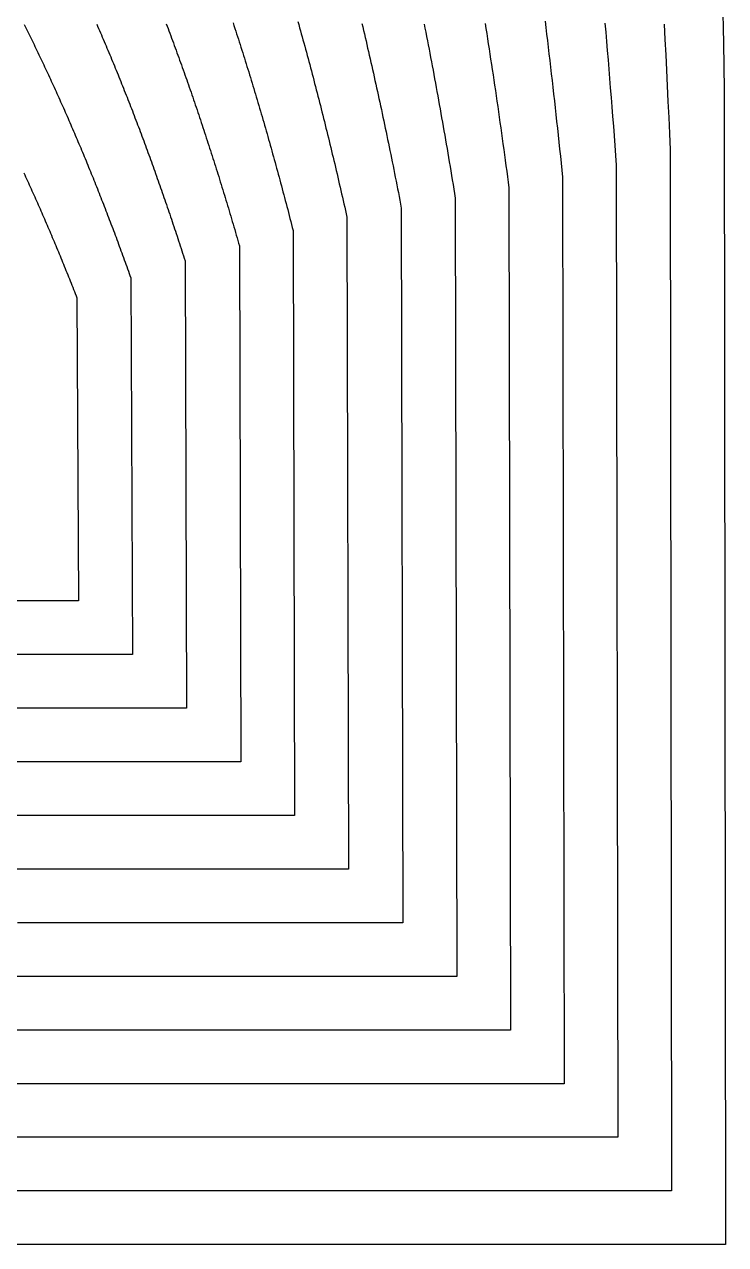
# Model space of a CAD drawing. Extents: x 201 to 397, y -170 to -3.
# Drawn here: x 356.9 to 397.4, y -169.5 to -99 of the extents above; entities that cross this region are included whole.
import ezdxf

# ---------------------------------------------------------------- set-up
doc = ezdxf.new("R2010")
doc.units = 0
doc.layers.add('MyLines', color=7, linetype='Continuous')

msp = doc.modelspace()

# ---------------------------------------------------------------- linework, layer by layer
at = {"layer": 'MyLines'}
for p, q in [((397.256, -97.471), (397.301, -100.071)), ((356.89, -98.998), (356.948, -99.113)), ((356.948, -99.113), (357.005, -99.228)), ((357.005, -99.228), (357.062, -99.343)), ((357.062, -99.343), (357.119, -99.458)), ((361.081, -98.964), (361.135, -99.089)), ((361.135, -99.089), (361.19, -99.215)), ((361.19, -99.215), (361.244, -99.341)), ((361.244, -99.341), (361.299, -99.467)), ((365.098, -98.943), (365.151, -99.082)), ((365.151, -99.082), (365.203, -99.221)), ((365.203, -99.221), (365.256, -99.36)), ((365.256, -99.36), (365.308, -99.5)), ((368.966, -98.903), (369.017, -99.058)), ((369.017, -99.058), (369.068, -99.213)), ((369.068, -99.213), (369.119, -99.369)), ((369.119, -99.369), (369.169, -99.525)), ((372.709, -98.823), (372.759, -98.998)), ((372.759, -98.998), (372.808, -99.174)), ((372.808, -99.174), (372.857, -99.351)), ((372.857, -99.351), (372.906, -99.527)), ((376.407, -98.925), (376.455, -99.128)), ((376.455, -99.128), (376.503, -99.332)), ((376.503, -99.332), (376.551, -99.535)), ((380.006, -98.963), (380.053, -99.203)), ((380.053, -99.203), (380.1, -99.443)), ((383.529, -98.928), (383.575, -99.221)), ((383.575, -99.221), (383.622, -99.515)), ((386.993, -98.791), (387.039, -99.167)), ((387.039, -99.167), (387.085, -99.545)), ((390.454, -98.906), (390.499, -99.433)), ((393.879, -98.972), (393.924, -99.852)), ((357.119, -99.458), (357.176, -99.573)), ((357.176, -99.573), (357.233, -99.688)), ((357.233, -99.688), (357.29, -99.804)), ((357.29, -99.804), (357.346, -99.92)), ((357.346, -99.92), (357.403, -100.036)), ((357.403, -100.036), (357.459, -100.152)), ((361.299, -99.467), (361.353, -99.594)), ((361.353, -99.594), (361.407, -99.72)), ((361.407, -99.72), (361.461, -99.847)), ((361.461, -99.847), (361.515, -99.973)), ((361.515, -99.973), (361.569, -100.1)), ((361.569, -100.1), (361.623, -100.228)), ((365.308, -99.5), (365.36, -99.639)), ((365.36, -99.639), (365.412, -99.779)), ((365.412, -99.779), (365.464, -99.919)), ((365.464, -99.919), (365.516, -100.059)), ((365.516, -100.059), (365.568, -100.2)), ((369.169, -99.525), (369.22, -99.681)), ((369.22, -99.681), (369.27, -99.837)), ((369.27, -99.837), (369.32, -99.994)), ((369.32, -99.994), (369.37, -100.151)), ((372.906, -99.527), (372.955, -99.704)), ((372.955, -99.704), (373.004, -99.882)), ((373.004, -99.882), (373.053, -100.059)), ((373.053, -100.059), (373.102, -100.237)), ((376.551, -99.535), (376.599, -99.74)), ((376.599, -99.74), (376.647, -99.944)), ((376.647, -99.944), (376.695, -100.149)), ((380.1, -99.443), (380.147, -99.684)), ((380.147, -99.684), (380.194, -99.926)), ((380.194, -99.926), (380.241, -100.168)), ((383.622, -99.515), (383.668, -99.81)), ((383.668, -99.81), (383.714, -100.106)), ((383.714, -100.106), (383.76, -100.402)), ((387.085, -99.545), (387.131, -99.924)), ((387.131, -99.924), (387.176, -100.305)), ((390.499, -99.433), (390.545, -99.964)), ((390.545, -99.964), (390.59, -100.497)), ((393.924, -99.852), (393.968, -100.74)), ((397.301, -100.071), (397.345, -102.739)), ((357.459, -100.152), (357.516, -100.268)), ((357.516, -100.268), (357.572, -100.384)), ((357.572, -100.384), (357.628, -100.5)), ((357.628, -100.5), (357.684, -100.617)), ((357.684, -100.617), (357.74, -100.734)), ((357.74, -100.734), (357.796, -100.85)), ((361.623, -100.228), (361.677, -100.355)), ((361.677, -100.355), (361.73, -100.482)), ((361.73, -100.482), (361.784, -100.61)), ((361.784, -100.61), (361.837, -100.738)), ((361.837, -100.738), (361.891, -100.866)), ((365.568, -100.2), (365.62, -100.34)), ((365.62, -100.34), (365.671, -100.481)), ((365.671, -100.481), (365.723, -100.622)), ((365.723, -100.622), (365.774, -100.764)), ((365.774, -100.764), (365.825, -100.905)), ((369.37, -100.151), (369.42, -100.308)), ((369.42, -100.308), (369.47, -100.465)), ((369.47, -100.465), (369.52, -100.623)), ((369.52, -100.623), (369.57, -100.78)), ((369.57, -100.78), (369.62, -100.938)), ((373.102, -100.237), (373.151, -100.415)), ((373.151, -100.415), (373.199, -100.594)), ((373.199, -100.594), (373.248, -100.773)), ((373.248, -100.773), (373.296, -100.952)), ((376.695, -100.149), (376.742, -100.355)), ((376.742, -100.355), (376.79, -100.56)), ((376.79, -100.56), (376.837, -100.767)), ((376.837, -100.767), (376.884, -100.973)), ((380.241, -100.168), (380.288, -100.411)), ((380.288, -100.411), (380.334, -100.654)), ((380.334, -100.654), (380.381, -100.898)), ((383.76, -100.402), (383.806, -100.7)), ((383.806, -100.7), (383.851, -100.998)), ((387.176, -100.305), (387.222, -100.687)), ((387.222, -100.687), (387.267, -101.07)), ((390.59, -100.497), (390.634, -101.033)), ((393.968, -100.74), (394.013, -101.635)), ((357.796, -100.85), (357.852, -100.967)), ((357.852, -100.967), (357.907, -101.084)), ((357.907, -101.084), (357.963, -101.202)), ((357.963, -101.202), (358.018, -101.319)), ((358.018, -101.319), (358.073, -101.436)), ((358.073, -101.436), (358.129, -101.554)), ((361.891, -100.866), (361.944, -100.994)), ((361.944, -100.994), (361.997, -101.122)), ((361.997, -101.122), (362.05, -101.25)), ((362.05, -101.25), (362.103, -101.379)), ((362.103, -101.379), (362.156, -101.508)), ((362.156, -101.508), (362.209, -101.636)), ((365.825, -100.905), (365.877, -101.047)), ((365.877, -101.047), (365.928, -101.188)), ((365.928, -101.188), (365.979, -101.33)), ((365.979, -101.33), (366.03, -101.473)), ((366.03, -101.473), (366.08, -101.615)), ((369.62, -100.938), (369.669, -101.097)), ((369.669, -101.097), (369.719, -101.255)), ((369.719, -101.255), (369.768, -101.414)), ((369.768, -101.414), (369.817, -101.573)), ((373.296, -100.952), (373.344, -101.131)), ((373.344, -101.131), (373.392, -101.311)), ((373.392, -101.311), (373.44, -101.491)), ((373.44, -101.491), (373.488, -101.672)), ((376.884, -100.973), (376.931, -101.181)), ((376.931, -101.181), (376.978, -101.388)), ((376.978, -101.388), (377.025, -101.596)), ((380.381, -100.898), (380.427, -101.143)), ((380.427, -101.143), (380.473, -101.388)), ((380.473, -101.388), (380.519, -101.634)), ((383.851, -100.998), (383.897, -101.297)), ((383.897, -101.297), (383.942, -101.597)), ((387.267, -101.07), (387.312, -101.455)), ((387.312, -101.455), (387.357, -101.842)), ((390.634, -101.033), (390.679, -101.572)), ((358.129, -101.554), (358.184, -101.672)), ((358.184, -101.672), (358.239, -101.79)), ((358.239, -101.79), (358.294, -101.908)), ((358.294, -101.908), (358.349, -102.026)), ((358.349, -102.026), (358.403, -102.144)), ((358.403, -102.144), (358.458, -102.262)), ((362.209, -101.636), (362.261, -101.766)), ((362.261, -101.766), (362.314, -101.895)), ((362.314, -101.895), (362.366, -102.024)), ((362.366, -102.024), (362.419, -102.154)), ((362.419, -102.154), (362.471, -102.283)), ((366.08, -101.615), (366.131, -101.758)), ((366.131, -101.758), (366.182, -101.9)), ((366.182, -101.9), (366.232, -102.044)), ((366.232, -102.044), (366.283, -102.187)), ((366.283, -102.187), (366.333, -102.33)), ((369.817, -101.573), (369.866, -101.733)), ((369.866, -101.733), (369.916, -101.892)), ((369.916, -101.892), (369.965, -102.052)), ((369.965, -102.052), (370.013, -102.212)), ((370.013, -102.212), (370.062, -102.372)), ((373.488, -101.672), (373.536, -101.852)), ((373.536, -101.852), (373.584, -102.033)), ((373.584, -102.033), (373.632, -102.215)), ((373.632, -102.215), (373.679, -102.396)), ((377.025, -101.596), (377.072, -101.804)), ((377.072, -101.804), (377.119, -102.013)), ((377.119, -102.013), (377.166, -102.223)), ((377.166, -102.223), (377.212, -102.432)), ((380.519, -101.634), (380.565, -101.88)), ((380.565, -101.88), (380.611, -102.127)), ((380.611, -102.127), (380.657, -102.375)), ((383.942, -101.597), (383.988, -101.898)), ((383.988, -101.898), (384.033, -102.2)), ((384.033, -102.2), (384.078, -102.503)), ((387.357, -101.842), (387.401, -102.23)), ((387.401, -102.23), (387.446, -102.619)), ((390.679, -101.572), (390.723, -102.113)), ((390.723, -102.113), (390.767, -102.658)), ((394.013, -101.635), (394.056, -102.539)), ((358.458, -102.262), (358.512, -102.381)), ((358.512, -102.381), (358.567, -102.5)), ((358.567, -102.5), (358.621, -102.619)), ((358.621, -102.619), (358.675, -102.738)), ((358.675, -102.738), (358.73, -102.857)), ((358.73, -102.857), (358.784, -102.976)), ((362.471, -102.283), (362.523, -102.413)), ((362.523, -102.413), (362.575, -102.543)), ((362.575, -102.543), (362.627, -102.674)), ((362.627, -102.674), (362.679, -102.804)), ((362.679, -102.804), (362.731, -102.934)), ((362.731, -102.934), (362.783, -103.065)), ((366.333, -102.33), (366.383, -102.474)), ((366.383, -102.474), (366.434, -102.618)), ((366.434, -102.618), (366.484, -102.762)), ((366.484, -102.762), (366.534, -102.906)), ((366.534, -102.906), (366.584, -103.05)), ((370.062, -102.372), (370.111, -102.533)), ((370.111, -102.533), (370.16, -102.694)), ((370.16, -102.694), (370.208, -102.855)), ((370.208, -102.855), (370.256, -103.016)), ((373.679, -102.396), (373.726, -102.579)), ((373.726, -102.579), (373.774, -102.761)), ((373.774, -102.761), (373.821, -102.944)), ((373.821, -102.944), (373.868, -103.127)), ((377.212, -102.432), (377.258, -102.642)), ((377.258, -102.642), (377.305, -102.853)), ((377.305, -102.853), (377.351, -103.064)), ((380.657, -102.375), (380.702, -102.623)), ((380.702, -102.623), (380.748, -102.872)), ((380.748, -102.872), (380.793, -103.121)), ((384.078, -102.503), (384.123, -102.807)), ((384.123, -102.807), (384.167, -103.111)), ((387.446, -102.619), (387.49, -103.01)), ((390.767, -102.658), (390.811, -103.205)), ((394.056, -102.539), (394.1, -103.45)), ((397.345, -102.739), (397.429, -169.5)), ((358.784, -102.976), (358.838, -103.095)), ((358.838, -103.095), (358.891, -103.215)), ((358.891, -103.215), (358.945, -103.335)), ((358.945, -103.335), (358.999, -103.454)), ((358.999, -103.454), (359.052, -103.574)), ((359.052, -103.574), (359.106, -103.694)), ((362.783, -103.065), (362.834, -103.196)), ((362.834, -103.196), (362.886, -103.327)), ((362.886, -103.327), (362.937, -103.458)), ((362.937, -103.458), (362.988, -103.59)), ((362.988, -103.59), (363.04, -103.721)), ((366.584, -103.05), (366.633, -103.195)), ((366.633, -103.195), (366.683, -103.34)), ((366.683, -103.34), (366.733, -103.485)), ((366.733, -103.485), (366.782, -103.63)), ((366.782, -103.63), (366.832, -103.775)), ((370.256, -103.016), (370.305, -103.178)), ((370.305, -103.178), (370.353, -103.34)), ((370.353, -103.34), (370.401, -103.502)), ((370.401, -103.502), (370.449, -103.664)), ((373.868, -103.127), (373.915, -103.31)), ((373.915, -103.31), (373.962, -103.494)), ((373.962, -103.494), (374.009, -103.678)), ((377.351, -103.064), (377.397, -103.275)), ((377.397, -103.275), (377.443, -103.487)), ((377.443, -103.487), (377.489, -103.699)), ((380.793, -103.121), (380.838, -103.371)), ((380.838, -103.371), (380.883, -103.622)), ((380.883, -103.622), (380.928, -103.873)), ((384.167, -103.111), (384.212, -103.417)), ((384.212, -103.417), (384.256, -103.723)), ((387.49, -103.01), (387.534, -103.403)), ((387.534, -103.403), (387.578, -103.797)), ((390.811, -103.205), (390.855, -103.756)), ((394.1, -103.45), (394.143, -104.37)), ((359.106, -103.694), (359.159, -103.815)), ((359.159, -103.815), (359.212, -103.935)), ((359.212, -103.935), (359.266, -104.055)), ((359.266, -104.055), (359.319, -104.176)), ((359.319, -104.176), (359.372, -104.297)), ((359.372, -104.297), (359.425, -104.418)), ((363.04, -103.721), (363.091, -103.853)), ((363.091, -103.853), (363.142, -103.985)), ((363.142, -103.985), (363.193, -104.117)), ((363.193, -104.117), (363.244, -104.249)), ((363.244, -104.249), (363.295, -104.381)), ((366.832, -103.775), (366.881, -103.921)), ((366.881, -103.921), (366.93, -104.067)), ((366.93, -104.067), (366.979, -104.213)), ((366.979, -104.213), (367.028, -104.359)), ((367.028, -104.359), (367.077, -104.506)), ((370.449, -103.664), (370.497, -103.827)), ((370.497, -103.827), (370.545, -103.99)), ((370.545, -103.99), (370.593, -104.153)), ((370.593, -104.153), (370.64, -104.316)), ((370.64, -104.316), (370.688, -104.48)), ((374.009, -103.678), (374.056, -103.862)), ((374.056, -103.862), (374.102, -104.047)), ((374.102, -104.047), (374.149, -104.231)), ((374.149, -104.231), (374.195, -104.417)), ((377.489, -103.699), (377.535, -103.912)), ((377.535, -103.912), (377.58, -104.125)), ((377.58, -104.125), (377.626, -104.339)), ((377.626, -104.339), (377.671, -104.553)), ((380.928, -103.873), (380.973, -104.125)), ((380.973, -104.125), (381.018, -104.377)), ((384.256, -103.723), (384.301, -104.031)), ((384.301, -104.031), (384.345, -104.339)), ((384.345, -104.339), (384.389, -104.648)), ((387.578, -103.797), (387.622, -104.192)), ((387.622, -104.192), (387.665, -104.589)), ((390.855, -103.756), (390.898, -104.309)), ((390.898, -104.309), (390.941, -104.866)), ((359.425, -104.418), (359.477, -104.539)), ((359.477, -104.539), (359.53, -104.66)), ((359.53, -104.66), (359.583, -104.781)), ((359.583, -104.781), (359.635, -104.903)), ((359.635, -104.903), (359.688, -105.025)), ((359.688, -105.025), (359.74, -105.146)), ((363.295, -104.381), (363.345, -104.514)), ((363.345, -104.514), (363.396, -104.647)), ((363.396, -104.647), (363.446, -104.78)), ((363.446, -104.78), (363.497, -104.913)), ((363.497, -104.913), (363.547, -105.046)), ((363.547, -105.046), (363.597, -105.179)), ((367.077, -104.506), (367.126, -104.652)), ((367.126, -104.652), (367.175, -104.799)), ((367.175, -104.799), (367.224, -104.946)), ((367.224, -104.946), (367.272, -105.094)), ((370.688, -104.48), (370.736, -104.644)), ((370.736, -104.644), (370.783, -104.808)), ((370.783, -104.808), (370.83, -104.972)), ((370.83, -104.972), (370.877, -105.137)), ((374.195, -104.417), (374.242, -104.602)), ((374.242, -104.602), (374.288, -104.788)), ((374.288, -104.788), (374.334, -104.975)), ((374.334, -104.975), (374.38, -105.161)), ((377.671, -104.553), (377.717, -104.767)), ((377.717, -104.767), (377.762, -104.982)), ((377.762, -104.982), (377.807, -105.198)), ((381.018, -104.377), (381.063, -104.63)), ((381.063, -104.63), (381.107, -104.884)), ((381.107, -104.884), (381.152, -105.138)), ((384.389, -104.648), (384.433, -104.958)), ((384.433, -104.958), (384.477, -105.269)), ((387.665, -104.589), (387.709, -104.987)), ((387.709, -104.987), (387.752, -105.387)), ((390.941, -104.866), (390.984, -105.425)), ((394.143, -104.37), (394.186, -105.297)), ((359.74, -105.146), (359.792, -105.268)), ((359.792, -105.268), (359.845, -105.39)), ((359.845, -105.39), (359.897, -105.512)), ((359.897, -105.512), (359.949, -105.635)), ((359.949, -105.635), (360.001, -105.757)), ((360.001, -105.757), (360.052, -105.88)), ((363.597, -105.179), (363.648, -105.313)), ((363.648, -105.313), (363.698, -105.447)), ((363.698, -105.447), (363.748, -105.58)), ((363.748, -105.58), (363.798, -105.715)), ((363.798, -105.715), (363.847, -105.849)), ((367.272, -105.094), (367.321, -105.241)), ((367.321, -105.241), (367.369, -105.389)), ((367.369, -105.389), (367.418, -105.537)), ((367.418, -105.537), (367.466, -105.685)), ((367.466, -105.685), (367.514, -105.833)), ((370.877, -105.137), (370.925, -105.302)), ((370.925, -105.302), (370.972, -105.467)), ((370.972, -105.467), (371.019, -105.632)), ((371.019, -105.632), (371.065, -105.798)), ((374.38, -105.161), (374.426, -105.348)), ((374.426, -105.348), (374.472, -105.536)), ((374.472, -105.536), (374.518, -105.723)), ((374.518, -105.723), (374.564, -105.911)), ((377.807, -105.198), (377.852, -105.413)), ((377.852, -105.413), (377.897, -105.63)), ((377.897, -105.63), (377.942, -105.846)), ((381.152, -105.138), (381.196, -105.393)), ((381.196, -105.393), (381.24, -105.649)), ((381.24, -105.649), (381.284, -105.905)), ((384.477, -105.269), (384.52, -105.581)), ((384.52, -105.581), (384.564, -105.894)), ((387.752, -105.387), (387.795, -105.789)), ((390.984, -105.425), (391.027, -105.987)), ((394.186, -105.297), (394.228, -106.233)), ((360.052, -105.88), (360.104, -106.003)), ((360.104, -106.003), (360.156, -106.126)), ((360.156, -106.126), (360.207, -106.249)), ((360.207, -106.249), (360.259, -106.372)), ((360.259, -106.372), (360.31, -106.495)), ((363.847, -105.849), (363.897, -105.983)), ((363.897, -105.983), (363.947, -106.118)), ((363.947, -106.118), (363.996, -106.253)), ((363.996, -106.253), (364.046, -106.387)), ((364.046, -106.387), (364.095, -106.523)), ((367.514, -105.833), (367.562, -105.982)), ((367.562, -105.982), (367.61, -106.131)), ((367.61, -106.131), (367.658, -106.28)), ((367.658, -106.28), (367.706, -106.429)), ((367.706, -106.429), (367.754, -106.578)), ((371.065, -105.798), (371.112, -105.964)), ((371.112, -105.964), (371.159, -106.13)), ((371.159, -106.13), (371.205, -106.297)), ((371.205, -106.297), (371.252, -106.464)), ((371.252, -106.464), (371.298, -106.631)), ((374.564, -105.911), (374.609, -106.099)), ((374.609, -106.099), (374.655, -106.288)), ((374.655, -106.288), (374.7, -106.477)), ((374.7, -106.477), (374.745, -106.666)), ((377.942, -105.846), (377.986, -106.063)), ((377.986, -106.063), (378.031, -106.281)), ((378.031, -106.281), (378.075, -106.499)), ((381.284, -105.905), (381.328, -106.162)), ((381.328, -106.162), (381.372, -106.419)), ((381.372, -106.419), (381.416, -106.677)), ((384.564, -105.894), (384.607, -106.208)), ((384.607, -106.208), (384.65, -106.522)), ((387.795, -105.789), (387.838, -106.192)), ((387.838, -106.192), (387.881, -106.596)), ((391.027, -105.987), (391.069, -106.552)), ((394.228, -106.233), (394.312, -166.4)), ((360.31, -106.495), (360.361, -106.619)), ((360.361, -106.619), (360.413, -106.742)), ((360.413, -106.742), (360.464, -106.866)), ((360.464, -106.866), (360.515, -106.99)), ((360.515, -106.99), (360.566, -107.114)), ((360.566, -107.114), (360.616, -107.238)), ((364.095, -106.523), (364.144, -106.658)), ((364.144, -106.658), (364.194, -106.793)), ((364.194, -106.793), (364.243, -106.929)), ((364.243, -106.929), (364.292, -107.065)), ((364.292, -107.065), (364.341, -107.201)), ((367.754, -106.578), (367.802, -106.728)), ((367.802, -106.728), (367.849, -106.877)), ((367.849, -106.877), (367.897, -107.027)), ((367.897, -107.027), (367.944, -107.178)), ((367.944, -107.178), (367.991, -107.328)), ((371.298, -106.631), (371.345, -106.798)), ((371.345, -106.798), (371.391, -106.965)), ((371.391, -106.965), (371.437, -107.133)), ((371.437, -107.133), (371.483, -107.301)), ((374.745, -106.666), (374.791, -106.856)), ((374.791, -106.856), (374.836, -107.046)), ((374.836, -107.046), (374.881, -107.236)), ((378.075, -106.499), (378.12, -106.717)), ((378.12, -106.717), (378.164, -106.936)), ((378.164, -106.936), (378.208, -107.156)), ((378.208, -107.156), (378.253, -107.376)), ((381.416, -106.677), (381.459, -106.936)), ((381.459, -106.936), (381.503, -107.195)), ((384.65, -106.522), (384.693, -106.838)), ((384.693, -106.838), (384.736, -107.155)), ((384.736, -107.155), (384.779, -107.472)), ((387.881, -106.596), (387.923, -107.002)), ((387.923, -107.002), (387.966, -107.41)), ((391.069, -106.552), (391.111, -107.121)), ((391.111, -107.121), (391.195, -163.3)), ((356.868, -107.559), (356.921, -107.674)), ((356.921, -107.674), (356.974, -107.788)), ((356.974, -107.788), (357.027, -107.903)), ((360.616, -107.238), (360.667, -107.362)), ((360.667, -107.362), (360.718, -107.487)), ((360.718, -107.487), (360.768, -107.612)), ((360.768, -107.612), (360.819, -107.736)), ((360.819, -107.736), (360.869, -107.861)), ((360.869, -107.861), (360.92, -107.986)), ((364.341, -107.201), (364.39, -107.337)), ((364.39, -107.337), (364.438, -107.473)), ((364.438, -107.473), (364.487, -107.609)), ((364.487, -107.609), (364.536, -107.746)), ((364.536, -107.746), (364.584, -107.883)), ((364.584, -107.883), (364.633, -108.02)), ((367.991, -107.328), (368.039, -107.479)), ((368.039, -107.479), (368.086, -107.63)), ((368.086, -107.63), (368.133, -107.781)), ((368.133, -107.781), (368.18, -107.932)), ((371.483, -107.301), (371.529, -107.47)), ((371.529, -107.47), (371.575, -107.638)), ((371.575, -107.638), (371.621, -107.807)), ((371.621, -107.807), (371.666, -107.976)), ((374.881, -107.236), (374.926, -107.427)), ((374.926, -107.427), (374.971, -107.618)), ((374.971, -107.618), (375.015, -107.809)), ((375.015, -107.809), (375.06, -108.001)), ((378.253, -107.376), (378.297, -107.596)), ((378.297, -107.596), (378.34, -107.817)), ((378.34, -107.817), (378.384, -108.038)), ((381.503, -107.195), (381.546, -107.455)), ((381.546, -107.455), (381.589, -107.715)), ((381.589, -107.715), (381.632, -107.976)), ((384.779, -107.472), (384.822, -107.79)), ((384.822, -107.79), (384.864, -108.11)), ((387.966, -107.41), (388.008, -107.819)), ((388.008, -107.819), (388.092, -160.2)), ((357.027, -107.903), (357.079, -108.019)), ((357.079, -108.019), (357.132, -108.134)), ((357.132, -108.134), (357.184, -108.249)), ((357.184, -108.249), (357.236, -108.365)), ((357.236, -108.365), (357.289, -108.48)), ((357.289, -108.48), (357.341, -108.596)), ((360.92, -107.986), (360.97, -108.111)), ((360.97, -108.111), (361.02, -108.237)), ((361.02, -108.237), (361.07, -108.362)), ((361.07, -108.362), (361.12, -108.488)), ((361.12, -108.488), (361.17, -108.614)), ((364.633, -108.02), (364.681, -108.157)), ((364.681, -108.157), (364.729, -108.294)), ((364.729, -108.294), (364.778, -108.432)), ((364.778, -108.432), (364.826, -108.57)), ((364.826, -108.57), (364.874, -108.708)), ((368.18, -107.932), (368.227, -108.083)), ((368.227, -108.083), (368.273, -108.235)), ((368.273, -108.235), (368.32, -108.387)), ((368.32, -108.387), (368.367, -108.539)), ((368.367, -108.539), (368.413, -108.691)), ((371.666, -107.976), (371.712, -108.145)), ((371.712, -108.145), (371.758, -108.315)), ((371.758, -108.315), (371.803, -108.485)), ((371.803, -108.485), (371.848, -108.655)), ((375.06, -108.001), (375.105, -108.193)), ((375.105, -108.193), (375.149, -108.385)), ((375.149, -108.385), (375.194, -108.578)), ((375.194, -108.578), (375.238, -108.771)), ((378.384, -108.038), (378.428, -108.259)), ((378.428, -108.259), (378.472, -108.481)), ((378.472, -108.481), (378.515, -108.704)), ((381.632, -107.976), (381.675, -108.238)), ((381.675, -108.238), (381.718, -108.5)), ((381.718, -108.5), (381.761, -108.763)), ((384.864, -108.11), (384.907, -108.43)), ((384.907, -108.43), (384.991, -157.1)), ((357.341, -108.596), (357.393, -108.712)), ((357.393, -108.712), (357.445, -108.828)), ((357.445, -108.828), (357.497, -108.944)), ((357.497, -108.944), (357.548, -109.06)), ((357.548, -109.06), (357.6, -109.176)), ((357.6, -109.176), (357.652, -109.293)), ((357.652, -109.293), (357.703, -109.409)), ((361.17, -108.614), (361.22, -108.74)), ((361.22, -108.74), (361.269, -108.866)), ((361.269, -108.866), (361.319, -108.992)), ((361.319, -108.992), (361.369, -109.118)), ((361.369, -109.118), (361.418, -109.245)), ((361.418, -109.245), (361.467, -109.371)), ((364.874, -108.708), (364.922, -108.846)), ((364.922, -108.846), (364.97, -108.984)), ((364.97, -108.984), (365.017, -109.122)), ((365.017, -109.122), (365.065, -109.261)), ((365.065, -109.261), (365.113, -109.399)), ((368.413, -108.691), (368.46, -108.844)), ((368.46, -108.844), (368.506, -108.997)), ((368.506, -108.997), (368.553, -109.15)), ((368.553, -109.15), (368.599, -109.303)), ((371.848, -108.655), (371.894, -108.826)), ((371.894, -108.826), (371.939, -108.996)), ((371.939, -108.996), (371.984, -109.167)), ((371.984, -109.167), (372.029, -109.339)), ((375.238, -108.771), (375.282, -108.964)), ((375.282, -108.964), (375.326, -109.158)), ((375.326, -109.158), (375.37, -109.352)), ((378.515, -108.704), (378.558, -108.927)), ((378.558, -108.927), (378.602, -109.15)), ((378.602, -109.15), (378.645, -109.374)), ((381.761, -108.763), (381.804, -109.027)), ((381.804, -109.027), (381.889, -154)), ((357.703, -109.409), (357.755, -109.526)), ((357.755, -109.526), (357.806, -109.643)), ((357.806, -109.643), (357.857, -109.76)), ((357.857, -109.76), (357.908, -109.877)), ((357.908, -109.877), (357.959, -109.994)), ((357.959, -109.994), (358.01, -110.111)), ((361.467, -109.371), (361.517, -109.498)), ((361.517, -109.498), (361.566, -109.625)), ((361.566, -109.625), (361.615, -109.752)), ((361.615, -109.752), (361.664, -109.88)), ((361.664, -109.88), (361.713, -110.007)), ((365.113, -109.399), (365.16, -109.538)), ((365.16, -109.538), (365.208, -109.678)), ((365.208, -109.678), (365.255, -109.817)), ((365.255, -109.817), (365.302, -109.956)), ((365.302, -109.956), (365.35, -110.096)), ((368.599, -109.303), (368.645, -109.456)), ((368.645, -109.456), (368.691, -109.61)), ((368.691, -109.61), (368.737, -109.764)), ((368.737, -109.764), (368.783, -109.918)), ((368.783, -109.918), (368.829, -110.072)), ((372.029, -109.339), (372.074, -109.51)), ((372.074, -109.51), (372.119, -109.682)), ((372.119, -109.682), (372.164, -109.854)), ((372.164, -109.854), (372.208, -110.026)), ((375.37, -109.352), (375.414, -109.546)), ((375.414, -109.546), (375.458, -109.741)), ((375.458, -109.741), (375.502, -109.936)), ((375.502, -109.936), (375.545, -110.132)), ((378.645, -109.374), (378.688, -109.599)), ((378.688, -109.599), (378.774, -150.9)), ((358.01, -110.111), (358.061, -110.229)), ((358.061, -110.229), (358.112, -110.346)), ((358.112, -110.346), (358.163, -110.464)), ((358.163, -110.464), (358.214, -110.582)), ((358.214, -110.582), (358.264, -110.7)), ((358.264, -110.7), (358.315, -110.818)), ((361.713, -110.007), (361.762, -110.135)), ((361.762, -110.135), (361.811, -110.262)), ((361.811, -110.262), (361.86, -110.39)), ((361.86, -110.39), (361.908, -110.518)), ((361.908, -110.518), (361.957, -110.646)), ((361.957, -110.646), (362.005, -110.774)), ((365.35, -110.096), (365.397, -110.236)), ((365.397, -110.236), (365.444, -110.376)), ((365.444, -110.376), (365.491, -110.516)), ((365.491, -110.516), (365.538, -110.656)), ((365.538, -110.656), (365.584, -110.797)), ((368.829, -110.072), (368.875, -110.227)), ((368.875, -110.227), (368.92, -110.381)), ((368.92, -110.381), (368.966, -110.536)), ((368.966, -110.536), (369.011, -110.691)), ((369.011, -110.691), (369.057, -110.847)), ((372.208, -110.026), (372.253, -110.199)), ((372.253, -110.199), (372.297, -110.372)), ((372.297, -110.372), (372.342, -110.545)), ((372.342, -110.545), (372.386, -110.718)), ((375.545, -110.132), (375.633, -147.8)), ((358.315, -110.818), (358.365, -110.936)), ((358.365, -110.936), (358.415, -111.055)), ((358.415, -111.055), (358.466, -111.173)), ((358.466, -111.173), (358.516, -111.292)), ((358.516, -111.292), (358.566, -111.41)), ((358.566, -111.41), (358.616, -111.529)), ((362.005, -110.774), (362.054, -110.903)), ((362.054, -110.903), (362.102, -111.031)), ((362.102, -111.031), (362.15, -111.16)), ((362.15, -111.16), (362.199, -111.289)), ((362.199, -111.289), (362.247, -111.418)), ((365.584, -110.797), (365.631, -110.937)), ((365.631, -110.937), (365.678, -111.078)), ((365.678, -111.078), (365.724, -111.219)), ((365.724, -111.219), (365.771, -111.361)), ((365.771, -111.361), (365.817, -111.502)), ((369.057, -110.847), (369.102, -111.002)), ((369.102, -111.002), (369.147, -111.158)), ((369.147, -111.158), (369.193, -111.314)), ((369.193, -111.314), (369.238, -111.47)), ((372.386, -110.718), (372.43, -110.892)), ((372.43, -110.892), (372.519, -144.7)), ((358.616, -111.529), (358.666, -111.648)), ((358.666, -111.648), (358.716, -111.767)), ((358.716, -111.767), (358.765, -111.886)), ((358.765, -111.886), (358.815, -112.006)), ((358.815, -112.006), (358.865, -112.125)), ((362.247, -111.418), (362.295, -111.547)), ((362.295, -111.547), (362.343, -111.677)), ((362.343, -111.677), (362.39, -111.806)), ((362.39, -111.806), (362.438, -111.936)), ((362.438, -111.936), (362.486, -112.066)), ((362.486, -112.066), (362.534, -112.195)), ((365.817, -111.502), (365.864, -111.644)), ((365.864, -111.644), (365.91, -111.785)), ((365.91, -111.785), (365.956, -111.927)), ((365.956, -111.927), (366.002, -112.069)), ((366.002, -112.069), (366.048, -112.212)), ((369.238, -111.47), (369.283, -111.627)), ((369.283, -111.627), (369.328, -111.783)), ((369.328, -111.783), (369.417, -141.6)), ((358.865, -112.125), (358.914, -112.245)), ((358.914, -112.245), (358.963, -112.365)), ((358.963, -112.365), (359.013, -112.484)), ((359.013, -112.484), (359.062, -112.604)), ((359.062, -112.604), (359.111, -112.724)), ((359.111, -112.724), (359.16, -112.845)), ((362.534, -112.195), (362.581, -112.326)), ((362.581, -112.326), (362.629, -112.456)), ((362.629, -112.456), (362.676, -112.586)), ((362.676, -112.586), (362.723, -112.717)), ((362.723, -112.717), (362.77, -112.847)), ((366.048, -112.212), (366.094, -112.354)), ((366.094, -112.354), (366.14, -112.497)), ((366.14, -112.497), (366.186, -112.64)), ((366.186, -112.64), (366.277, -138.5)), ((359.16, -112.845), (359.209, -112.965)), ((359.209, -112.965), (359.258, -113.086)), ((359.258, -113.086), (359.307, -113.206)), ((359.307, -113.206), (359.356, -113.327)), ((359.356, -113.327), (359.405, -113.448)), ((359.405, -113.448), (359.453, -113.569)), ((362.77, -112.847), (362.818, -112.978)), ((362.818, -112.978), (362.865, -113.109)), ((362.865, -113.109), (362.912, -113.24)), ((362.912, -113.24), (362.959, -113.372)), ((362.959, -113.372), (363.005, -113.503)), ((363.005, -113.503), (363.052, -113.635)), ((359.453, -113.569), (359.502, -113.69)), ((359.502, -113.69), (359.55, -113.811)), ((359.55, -113.811), (359.599, -113.933)), ((359.599, -113.933), (359.647, -114.054)), ((359.647, -114.054), (359.695, -114.176)), ((359.695, -114.176), (359.743, -114.298)), ((363.052, -113.635), (363.146, -135.4)), ((359.743, -114.298), (359.791, -114.42)), ((359.791, -114.42), (359.839, -114.542)), ((359.839, -114.542), (359.887, -114.664)), ((359.887, -114.664), (359.935, -114.786)), ((359.935, -114.786), (360.031, -132.3)), ((360.031, -132.3), (343.108, -132.3)), ((360.031, -132.3), (360.031, -132.3)), ((363.146, -135.4), (345.331, -135.4)), ((363.146, -135.4), (363.146, -135.4)), ((366.277, -138.5), (347.57, -138.5)), ((366.277, -138.5), (366.277, -138.5)), ((369.417, -141.6), (349.814, -141.6)), ((369.417, -141.6), (369.417, -141.6)), ((372.519, -144.7), (352.024, -144.7)), ((372.519, -144.7), (372.519, -144.7)), ((375.633, -147.8), (354.25, -147.8)), ((375.633, -147.8), (375.633, -147.8)), ((378.774, -150.9), (356.498, -150.9)), ((378.774, -150.9), (378.774, -150.9)), ((358.719, -154), (335.549, -154)), ((381.889, -154), (358.719, -154)), ((381.889, -154), (381.889, -154)), ((360.933, -157.1), (336.875, -157.1)), ((384.991, -157.1), (360.933, -157.1)), ((384.991, -157.1), (384.991, -157.1)), ((363.148, -160.2), (338.203, -160.2)), ((388.092, -160.2), (363.148, -160.2)), ((388.092, -160.2), (388.092, -160.2)), ((365.365, -163.3), (339.534, -163.3)), ((391.195, -163.3), (365.365, -163.3)), ((391.195, -163.3), (391.195, -163.3)), ((367.593, -166.4), (340.874, -166.4)), ((394.312, -166.4), (367.593, -166.4)), ((394.312, -166.4), (394.312, -166.4)), ((369.819, -169.5), (342.21, -169.5)), ((397.429, -169.5), (369.819, -169.5)), ((397.429, -169.5), (397.429, -169.5))]:
    msp.add_line(p, q, dxfattribs=at)

doc.saveas('drawing.dxf')
